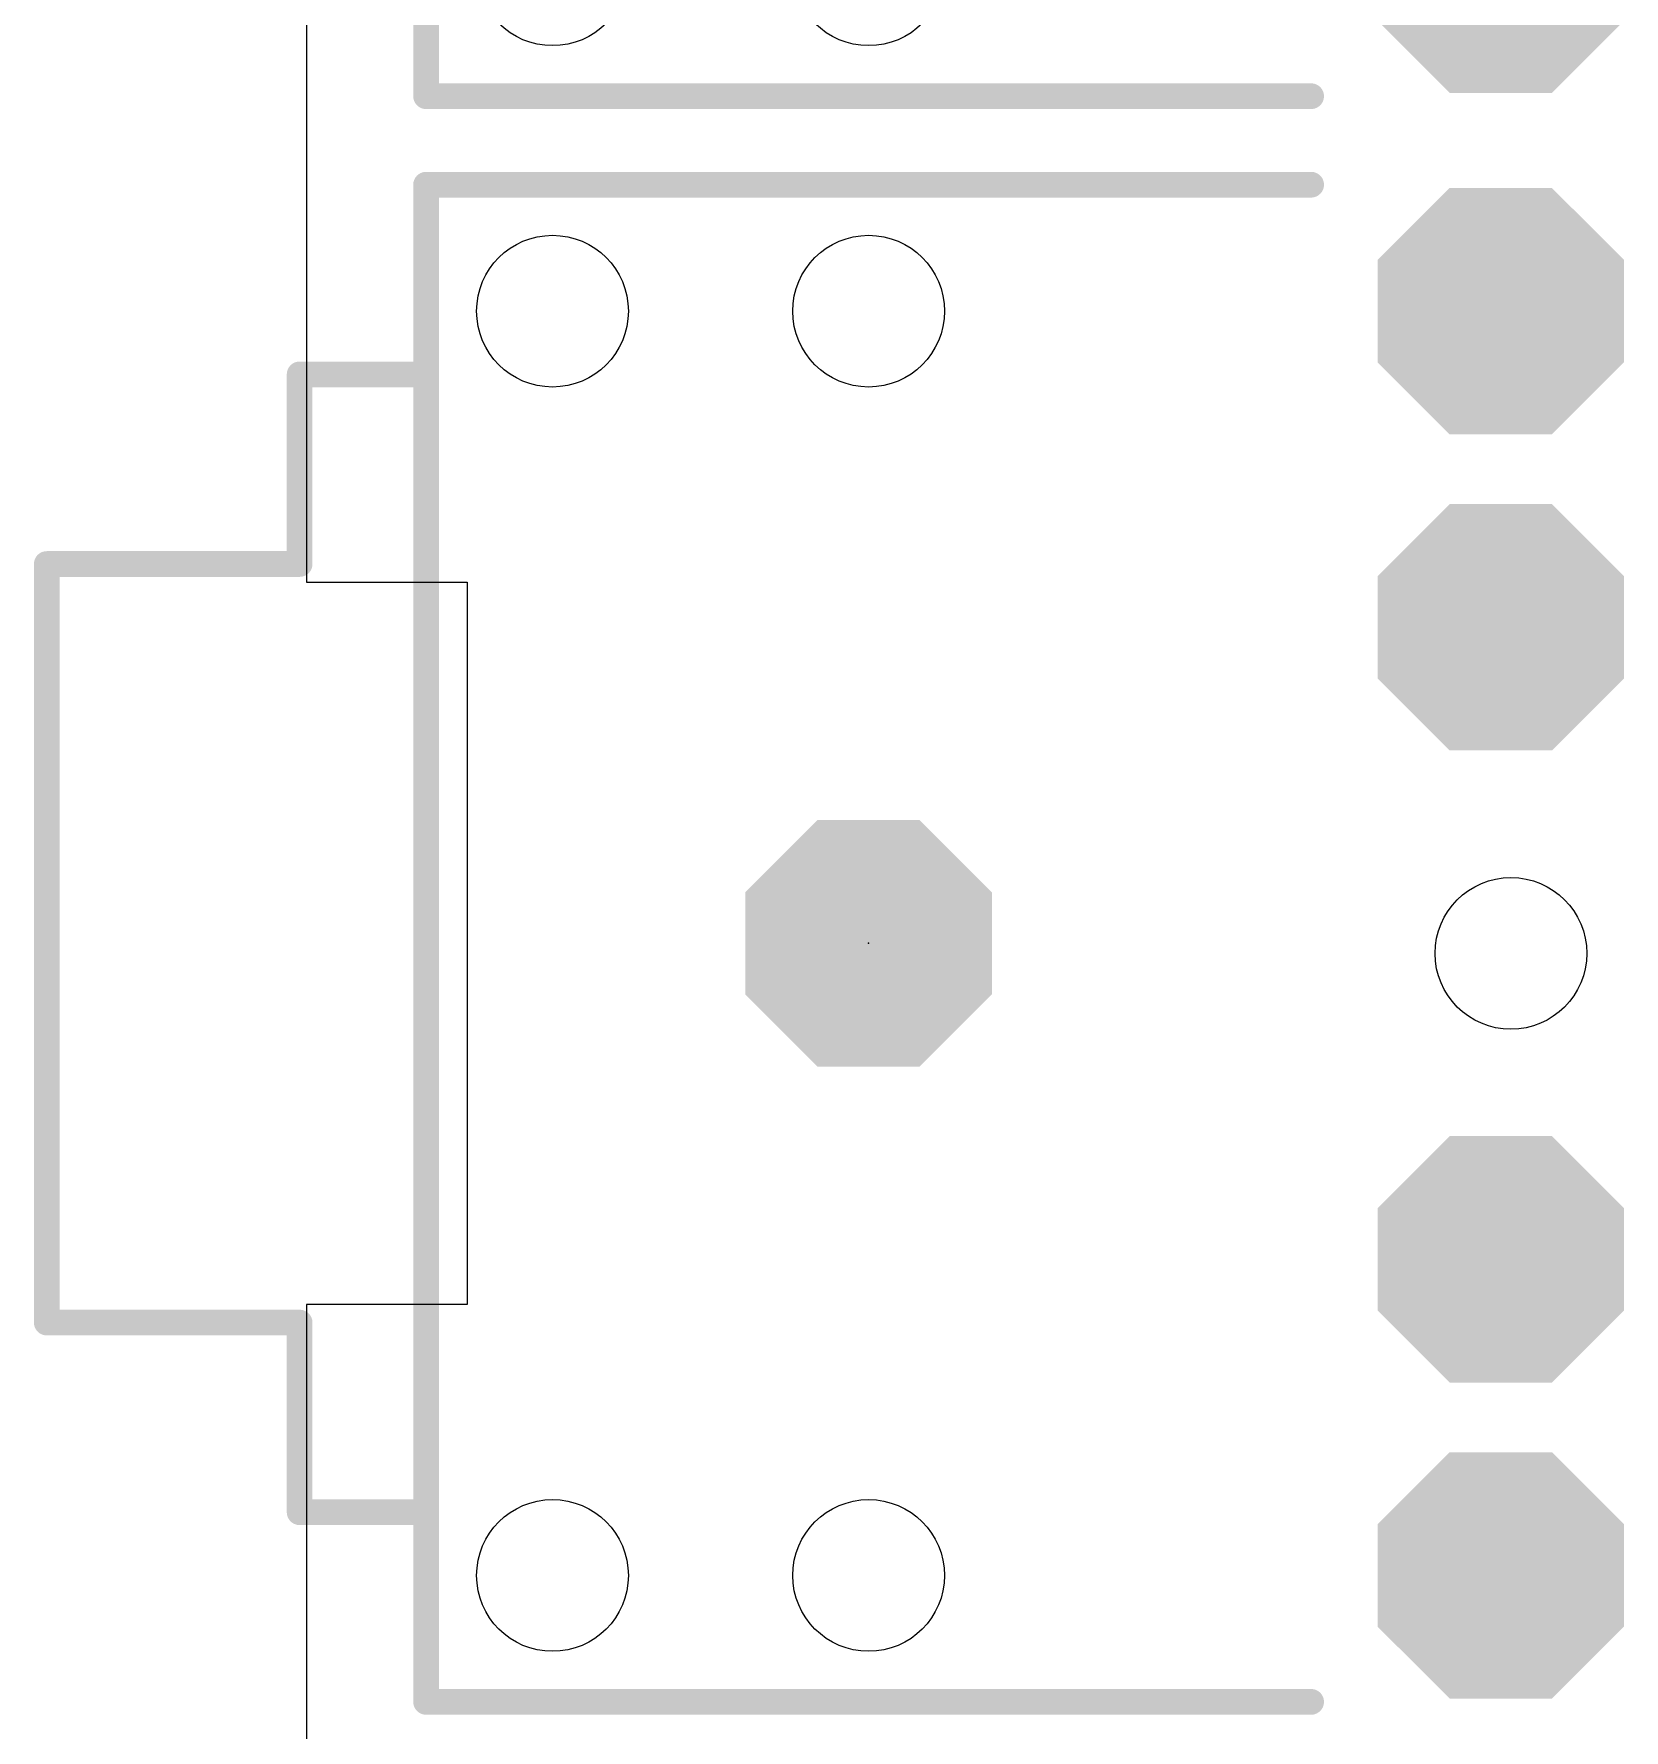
# Model space of a CAD drawing. Extents: x -2.2 to 51.7, y -0.4 to 51.
# Drawn here: x -2.16 to 10.42, y 12.51 to 25.93 of the extents above; entities that cross this region are included whole.
import ezdxf

# ---------------------------------------------------------------- set-up
doc = ezdxf.new("R2010")
doc.units = 0
for name, color, linetype in [('17', 94, 'CONTINUOUS'), ('20', 178, 'CONTINUOUS'), ('21', 250, 'CONTINUOUS'), ('23', 178, 'CONTINUOUS'), ('51', 250, 'CONTINUOUS')]:
    doc.layers.add(name, color=color, linetype=linetype)

# ---------------------------------------------------------------- blocks, each defined once
blk = doc.blocks.new('OCTAGONP')
at = {"const_width": 0.5}
blk.add_lwpolyline([(-0.25, -0.1036), (-0.25, 0.1036), (-0.1036, 0.25), (0.1036, 0.25), (0.25, 0.1036), (0.25, -0.1036), (0.1036, -0.25), (-0.1036, -0.25), (-0.25, -0.1036), (-0.25, 0.1036)], dxfattribs=at)

msp = doc.modelspace()

# ---------------------------------------------------------------- linework, layer by layer
at = {"layer": '20'}
for p, q in [((0, 28.575), (0, 21.59)), ((0, 21.59), (1.27, 21.59)), ((1.27, 21.59), (1.27, 15.875)), ((1.27, 15.875), (0, 15.875)), ((0, 15.875), (0, 15.5575)), ((0, 15.5575), (0, 10.4775))]:
    msp.add_line(p, q, dxfattribs=at)
for centre in [(1.945, 26.4325), (4.445, 26.4325), (1.945, 23.7325), (4.445, 23.7325), (9.525, 18.6525), (1.945, 13.7325), (4.445, 13.7325)]:
    msp.add_circle(centre, 0.6, dxfattribs=at)
at = {"layer": '21', "const_width": 0.2032}
for points in [[(0.945, 37.4325), (0.945, 25.4325)], [(0.945, 25.4325), (7.945, 25.4325)], [(0.945, 24.7325), (7.945, 24.7325)], [(0.945, 24.7325), (0.945, 12.7325)], [(0.945, 12.7325), (7.945, 12.7325)]]:
    msp.add_lwpolyline(points, dxfattribs=at)
at = {"layer": '21', "const_width": 0.1016}
for points in [[(0.945, 25.4833, 1), (0.945, 25.3817)], [(7.945, 25.3817, 1), (7.945, 25.4833)], [(0.8942, 25.4325, 1), (0.9958, 25.4325)], [(0.945, 24.7833, 1), (0.945, 24.6817)], [(0.9958, 24.7325, 1), (0.8942, 24.7325)], [(7.945, 24.6817, 1), (7.945, 24.7833)], [(0.945, 12.7833, 1), (0.945, 12.6817)], [(0.8942, 12.7325, 1), (0.9958, 12.7325)], [(7.945, 12.6817, 1), (7.945, 12.7833)]]:
    msp.add_lwpolyline(points, format="xyb", dxfattribs=at)
at = {"layer": '23'}
msp.add_point((4.445, 18.7325), dxfattribs=at)
at = {"layer": '51', "const_width": 0.2032}
for points in [[(0.945, 26.9325), (0.945, 25.4325)], [(0.945, 24.7325), (0.945, 23.2325)], [(-0.055, 23.2325), (-0.055, 21.7325)], [(-0.055, 23.2325), (0.945, 23.2325)], [(-2.055, 21.7325), (-2.055, 15.7325)], [(-2.055, 21.7325), (-0.055, 21.7325)], [(-2.055, 15.7325), (-0.055, 15.7325)], [(-0.055, 15.7325), (-0.055, 14.2325)], [(-0.055, 14.2325), (0.945, 14.2325)], [(0.945, 14.2325), (0.945, 12.7325)]]:
    msp.add_lwpolyline(points, dxfattribs=at)
at = {"layer": '51', "const_width": 0.1016}
for points in [[(0.8942, 25.4325, 1), (0.9958, 25.4325)], [(0.9958, 24.7325, 1), (0.8942, 24.7325)], [(-0.0042, 23.2325, 1), (-0.1058, 23.2325)], [(-0.055, 23.2833, 1), (-0.055, 23.1817)], [(0.8942, 23.2325, 1), (0.9958, 23.2325)], [(0.945, 23.1817, 1), (0.945, 23.2833)], [(-2.0042, 21.7325, 1), (-2.1058, 21.7325)], [(-2.055, 21.7833, 1), (-2.055, 21.6817)], [(-0.1058, 21.7325, 1), (-0.0042, 21.7325)], [(-0.055, 21.6817, 1), (-0.055, 21.7833)], [(-2.055, 15.7833, 1), (-2.055, 15.6817)], [(-0.0042, 15.7325, 1), (-0.1058, 15.7325)], [(-0.055, 15.6817, 1), (-0.055, 15.7833)], [(-2.1058, 15.7325, 1), (-2.0042, 15.7325)], [(-0.055, 14.2833, 1), (-0.055, 14.1817)], [(-0.1058, 14.2325, 1), (-0.0042, 14.2325)], [(0.9958, 14.2325, 1), (0.8942, 14.2325)], [(0.945, 14.1817, 1), (0.945, 14.2833)], [(0.8942, 12.7325, 1), (0.9958, 12.7325)]]:
    msp.add_lwpolyline(points, format="xyb", dxfattribs=at)

# ---------------------------------------------------------------- block references
at = {"layer": '17', "xscale": 1.95, "yscale": 1.95}
for p in [(9.445, 26.4325), (9.445, 26.4325), (9.445, 23.7325), (9.445, 23.7325), (9.445, 21.2325), (9.445, 21.2325), (4.445, 18.7325), (4.445, 18.7325), (9.445, 16.2325), (9.445, 16.2325), (9.445, 13.7325), (9.445, 13.7325)]:
    msp.add_blockref('OCTAGONP', p, dxfattribs=at)

doc.saveas('drawing.dxf')
